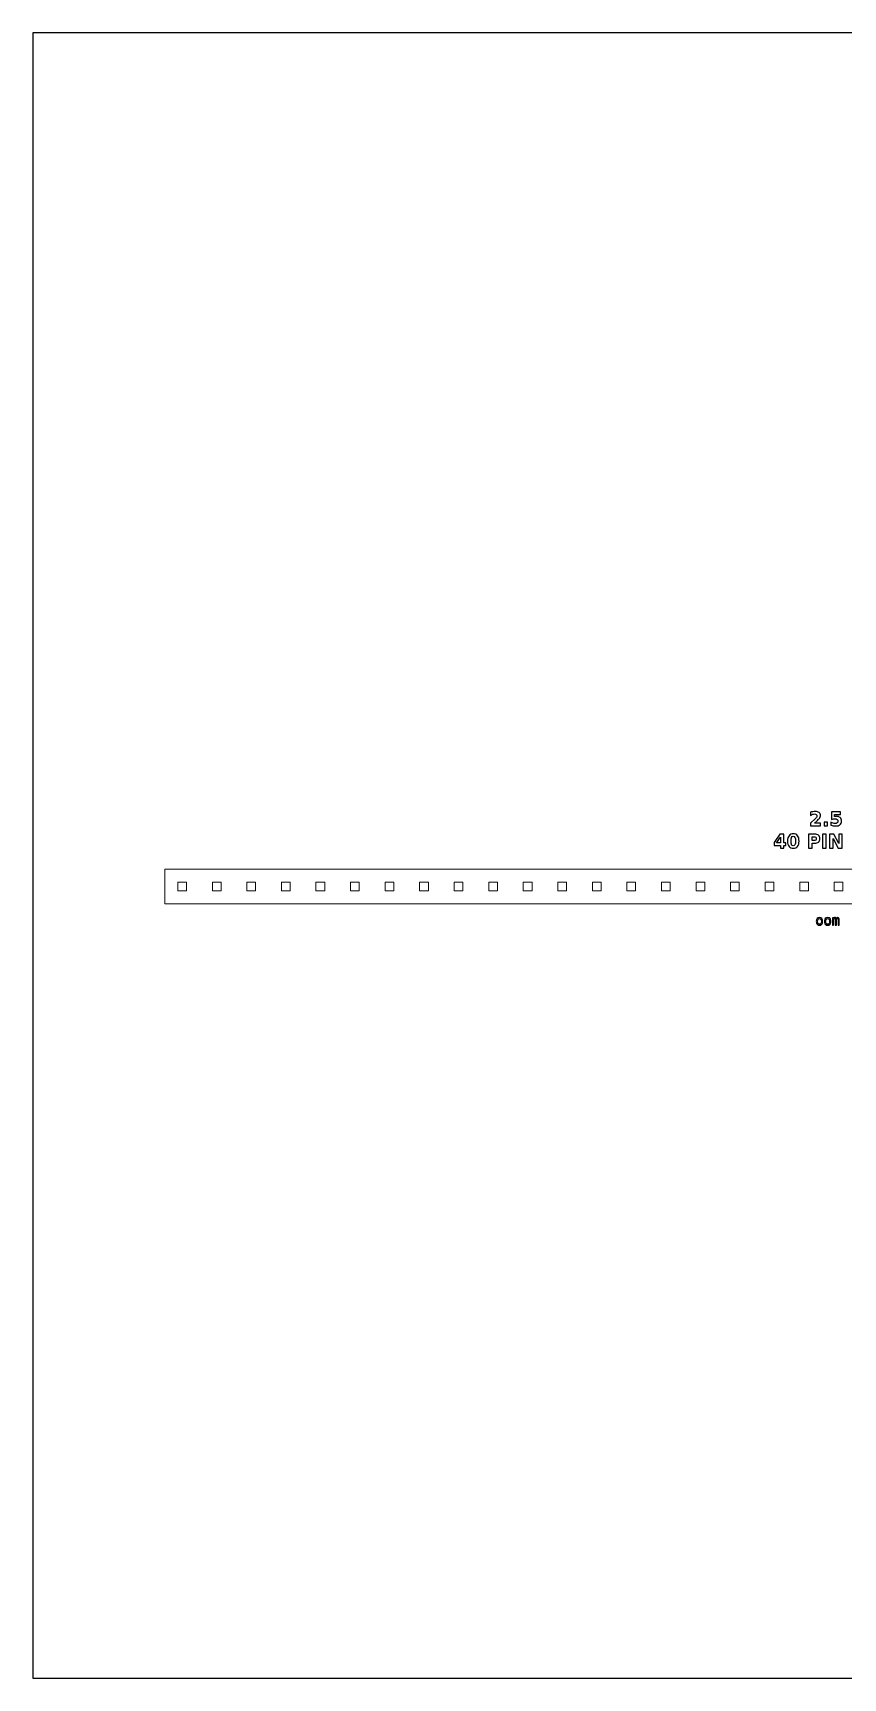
# Model space of a CAD drawing. Header units: centimetres. Extents: x -16.6 to -4.5, y -20.9 to -8.8.
# Drawn here: x -16.55 to -10.59, y -20.9 to -8.8 of the extents above; entities that cross this region are included whole.
import ezdxf

# ---------------------------------------------------------------- set-up
doc = ezdxf.new("R2010")
doc.units = ezdxf.units.CM
doc.header["$MEASUREMENT"] = 0
doc.layers.add('Layer 1', color=7, linetype='Continuous')

msp = doc.modelspace()

# ---------------------------------------------------------------- linework, layer by layer
at = {"layer": 'Layer 1', "color": 7}
msp.add_lwpolyline([(-16.55, -20.9), (-4.45, -20.9), (-4.45, -8.8), (-16.55, -8.8), (-16.55, -20.9)], close=True, dxfattribs=at)
at = {"layer": 'Layer 1', "color": 7, "lineweight": 20}
for points in [[(-15.58, -15.20555), (-5.42, -15.20555), (-5.42, -14.95155), (-15.58, -14.95155), (-15.58, -15.20555)], [(-15.485, -15.11055), (-15.421, -15.11055), (-15.421, -15.04655), (-15.485, -15.04655), (-15.485, -15.11055)], [(-15.231, -15.11055), (-15.167, -15.11055), (-15.167, -15.04655), (-15.231, -15.04655), (-15.231, -15.11055)], [(-14.977, -15.11055), (-14.913, -15.11055), (-14.913, -15.04655), (-14.977, -15.04655), (-14.977, -15.11055)], [(-14.723, -15.11055), (-14.659, -15.11055), (-14.659, -15.04655), (-14.723, -15.04655), (-14.723, -15.11055)], [(-14.469, -15.11055), (-14.405, -15.11055), (-14.405, -15.04655), (-14.469, -15.04655), (-14.469, -15.11055)], [(-14.215, -15.11055), (-14.151, -15.11055), (-14.151, -15.04655), (-14.215, -15.04655), (-14.215, -15.11055)], [(-13.961, -15.11055), (-13.897, -15.11055), (-13.897, -15.04655), (-13.961, -15.04655), (-13.961, -15.11055)], [(-13.707, -15.11055), (-13.643, -15.11055), (-13.643, -15.04655), (-13.707, -15.04655), (-13.707, -15.11055)], [(-13.453, -15.11055), (-13.389, -15.11055), (-13.389, -15.04655), (-13.453, -15.04655), (-13.453, -15.11055)], [(-13.199, -15.11055), (-13.135, -15.11055), (-13.135, -15.04655), (-13.199, -15.04655), (-13.199, -15.11055)], [(-12.945, -15.11055), (-12.881, -15.11055), (-12.881, -15.04655), (-12.945, -15.04655), (-12.945, -15.11055)], [(-12.691, -15.11055), (-12.627, -15.11055), (-12.627, -15.04655), (-12.691, -15.04655), (-12.691, -15.11055)], [(-12.437, -15.11055), (-12.373, -15.11055), (-12.373, -15.04655), (-12.437, -15.04655), (-12.437, -15.11055)], [(-12.183, -15.11055), (-12.119, -15.11055), (-12.119, -15.04655), (-12.183, -15.04655), (-12.183, -15.11055)], [(-11.929, -15.11055), (-11.865, -15.11055), (-11.865, -15.04655), (-11.929, -15.04655), (-11.929, -15.11055)], [(-11.675, -15.11055), (-11.611, -15.11055), (-11.611, -15.04655), (-11.675, -15.04655), (-11.675, -15.11055)], [(-11.421, -15.11055), (-11.357, -15.11055), (-11.357, -15.04655), (-11.421, -15.04655), (-11.421, -15.11055)], [(-11.167, -15.11055), (-11.103, -15.11055), (-11.103, -15.04655), (-11.167, -15.04655), (-11.167, -15.11055)], [(-10.913, -15.11055), (-10.849, -15.11055), (-10.849, -15.04655), (-10.913, -15.04655), (-10.913, -15.11055)], [(-10.659, -15.11055), (-10.595, -15.11055), (-10.595, -15.04655), (-10.659, -15.04655), (-10.659, -15.11055)]]:
    msp.add_lwpolyline(points, close=True, dxfattribs=at)
at = {"layer": 'Layer 1', "color": 250}
for points, knots in [([(-10.80502, -14.61152), (-10.80502, -14.61152), (-10.75974, -14.61152), (-10.75974, -14.61152), (-10.75974, -14.61152), (-10.75974, -14.61152), (-10.75974, -14.63102), (-10.75974, -14.63102), (-10.75974, -14.63102), (-10.75974, -14.63102), (-10.83451, -14.63102), (-10.83451, -14.63102), (-10.83451, -14.63102), (-10.83451, -14.63102), (-10.83451, -14.61152), (-10.83451, -14.61152), (-10.83451, -14.61152), (-10.83451, -14.61152), (-10.79695, -14.57839), (-10.79695, -14.57839), (-10.79695, -14.57839), (-10.79359, -14.57535), (-10.79112, -14.57239), (-10.78952, -14.5695), (-10.78952, -14.5695), (-10.7879, -14.5666), (-10.7871, -14.56359), (-10.7871, -14.56046), (-10.7871, -14.56046), (-10.7871, -14.55564), (-10.78872, -14.55176), (-10.79196, -14.54882), (-10.79196, -14.54882), (-10.79519, -14.54588), (-10.79949, -14.54443), (-10.80488, -14.54443), (-10.80488, -14.54443), (-10.80901, -14.54443), (-10.81353, -14.54532), (-10.81845, -14.54708), (-10.81845, -14.54708), (-10.82336, -14.54885), (-10.82863, -14.55148), (-10.83423, -14.55496), (-10.83423, -14.55496), (-10.83423, -14.55496), (-10.83423, -14.53236), (-10.83423, -14.53236), (-10.83423, -14.53236), (-10.82825, -14.53039), (-10.82235, -14.52888), (-10.81652, -14.52785), (-10.81652, -14.52785), (-10.81068, -14.52681), (-10.80497, -14.52629), (-10.79935, -14.52629), (-10.79935, -14.52629), (-10.78705, -14.52629), (-10.77748, -14.529), (-10.77066, -14.53443), (-10.77066, -14.53443), (-10.76384, -14.53984), (-10.76043, -14.54739), (-10.76043, -14.5571), (-10.76043, -14.5571), (-10.76043, -14.5627), (-10.76188, -14.56792), (-10.76478, -14.57277), (-10.76478, -14.57277), (-10.76767, -14.57761), (-10.77376, -14.5841), (-10.78303, -14.59224), (-10.78303, -14.59224), (-10.78303, -14.59224), (-10.80502, -14.61152), (-10.80502, -14.61152)], [0, 0, 0, 0, 0.05263158, 0.05263158, 0.05263158, 0.05263158, 0.10526316, 0.10526316, 0.10526316, 0.10526316, 0.15789474, 0.15789474, 0.15789474, 0.15789474, 0.21052632, 0.21052632, 0.21052632, 0.21052632, 0.26315789, 0.26315789, 0.26315789, 0.26315789, 0.31578947, 0.31578947, 0.31578947, 0.31578947, 0.36842105, 0.36842105, 0.36842105, 0.36842105, 0.42105263, 0.42105263, 0.42105263, 0.42105263, 0.47368421, 0.47368421, 0.47368421, 0.47368421, 0.52631579, 0.52631579, 0.52631579, 0.52631579, 0.57894737, 0.57894737, 0.57894737, 0.57894737, 0.63157895, 0.63157895, 0.63157895, 0.63157895, 0.68421053, 0.68421053, 0.68421053, 0.68421053, 0.73684211, 0.73684211, 0.73684211, 0.73684211, 0.78947368, 0.78947368, 0.78947368, 0.78947368, 0.84210526, 0.84210526, 0.84210526, 0.84210526, 0.89473684, 0.89473684, 0.89473684, 0.89473684, 0.94736842, 0.94736842, 0.94736842, 0.94736842, 1, 1, 1, 1]), ([(-10.7331, -14.60435), (-10.7331, -14.60435), (-10.70828, -14.60435), (-10.70828, -14.60435), (-10.70828, -14.60435), (-10.70828, -14.60435), (-10.70828, -14.63102), (-10.70828, -14.63102), (-10.70828, -14.63102), (-10.70828, -14.63102), (-10.7331, -14.63102), (-10.7331, -14.63102), (-10.7331, -14.63102), (-10.7331, -14.63102), (-10.7331, -14.60435), (-10.7331, -14.60435)], [0, 0, 0, 0, 0.25, 0.25, 0.25, 0.25, 0.5, 0.5, 0.5, 0.5, 0.75, 0.75, 0.75, 0.75, 1, 1, 1, 1]), ([(-10.67893, -14.52815), (-10.67893, -14.52815), (-10.61299, -14.52815), (-10.61299, -14.52815), (-10.61299, -14.52815), (-10.61299, -14.52815), (-10.61299, -14.54765), (-10.61299, -14.54765), (-10.61299, -14.54765), (-10.61299, -14.54765), (-10.65779, -14.54765), (-10.65779, -14.54765), (-10.65779, -14.54765), (-10.65779, -14.54765), (-10.65779, -14.56357), (-10.65779, -14.56357), (-10.65779, -14.56357), (-10.65577, -14.56303), (-10.65374, -14.56261), (-10.6517, -14.5623), (-10.6517, -14.5623), (-10.64965, -14.56199), (-10.64751, -14.56185), (-10.64532, -14.56185), (-10.64532, -14.56185), (-10.63277, -14.56185), (-10.62301, -14.56498), (-10.61602, -14.57126), (-10.61602, -14.57126), (-10.60904, -14.57752), (-10.60556, -14.58626), (-10.60556, -14.59746), (-10.60556, -14.59746), (-10.60556, -14.60858), (-10.60937, -14.61729), (-10.61696, -14.62359), (-10.61696, -14.62359), (-10.62456, -14.62987), (-10.63512, -14.63302), (-10.64862, -14.63302), (-10.64862, -14.63302), (-10.65445, -14.63302), (-10.66024, -14.63245), (-10.66595, -14.63133), (-10.66595, -14.63133), (-10.67167, -14.6302), (-10.67736, -14.6285), (-10.683, -14.6262), (-10.683, -14.6262), (-10.683, -14.6262), (-10.683, -14.60531), (-10.683, -14.60531), (-10.683, -14.60531), (-10.6774, -14.60854), (-10.67209, -14.61094), (-10.66706, -14.61253), (-10.66706, -14.61253), (-10.66202, -14.61416), (-10.65727, -14.61496), (-10.65283, -14.61496), (-10.65283, -14.61496), (-10.64638, -14.61496), (-10.64133, -14.61338), (-10.63763, -14.61023), (-10.63763, -14.61023), (-10.63394, -14.6071), (-10.63208, -14.60285), (-10.63208, -14.59746), (-10.63208, -14.59746), (-10.63208, -14.59205), (-10.63394, -14.58779), (-10.63763, -14.58467), (-10.63763, -14.58467), (-10.64133, -14.58154), (-10.64638, -14.57999), (-10.65283, -14.57999), (-10.65283, -14.57999), (-10.65664, -14.57999), (-10.66071, -14.58048), (-10.66501, -14.58147), (-10.66501, -14.58147), (-10.66934, -14.58245), (-10.67397, -14.58398), (-10.67893, -14.58605), (-10.67893, -14.58605), (-10.67893, -14.58605), (-10.67893, -14.52815), (-10.67893, -14.52815)], [0, 0, 0, 0, 0.04545455, 0.04545455, 0.04545455, 0.04545455, 0.09090909, 0.09090909, 0.09090909, 0.09090909, 0.13636364, 0.13636364, 0.13636364, 0.13636364, 0.18181818, 0.18181818, 0.18181818, 0.18181818, 0.22727273, 0.22727273, 0.22727273, 0.22727273, 0.27272727, 0.27272727, 0.27272727, 0.27272727, 0.31818182, 0.31818182, 0.31818182, 0.31818182, 0.36363636, 0.36363636, 0.36363636, 0.36363636, 0.40909091, 0.40909091, 0.40909091, 0.40909091, 0.45454545, 0.45454545, 0.45454545, 0.45454545, 0.5, 0.5, 0.5, 0.5, 0.54545455, 0.54545455, 0.54545455, 0.54545455, 0.59090909, 0.59090909, 0.59090909, 0.59090909, 0.63636364, 0.63636364, 0.63636364, 0.63636364, 0.68181818, 0.68181818, 0.68181818, 0.68181818, 0.72727273, 0.72727273, 0.72727273, 0.72727273, 0.77272727, 0.77272727, 0.77272727, 0.77272727, 0.81818182, 0.81818182, 0.81818182, 0.81818182, 0.86363636, 0.86363636, 0.86363636, 0.86363636, 0.90909091, 0.90909091, 0.90909091, 0.90909091, 0.95454545, 0.95454545, 0.95454545, 0.95454545, 1, 1, 1, 1]), ([(-11.0597, -14.6924), (-11.0597, -14.6924), (-11.0302, -14.6924), (-11.0302, -14.6924), (-11.0302, -14.6924), (-11.0302, -14.6924), (-11.0302, -14.75731), (-11.0302, -14.75731), (-11.0302, -14.75731), (-11.0302, -14.75731), (-11.01553, -14.75731), (-11.01553, -14.75731), (-11.01553, -14.75731), (-11.01553, -14.75731), (-11.01553, -14.77653), (-11.01553, -14.77653), (-11.01553, -14.77653), (-11.01553, -14.77653), (-11.0302, -14.77653), (-11.0302, -14.77653), (-11.0302, -14.77653), (-11.0302, -14.77653), (-11.0302, -14.79527), (-11.0302, -14.79527), (-11.0302, -14.79527), (-11.0302, -14.79527), (-11.05527, -14.79527), (-11.05527, -14.79527), (-11.05527, -14.79527), (-11.05527, -14.79527), (-11.05527, -14.77653), (-11.05527, -14.77653), (-11.05527, -14.77653), (-11.05527, -14.77653), (-11.1009, -14.77653), (-11.1009, -14.77653), (-11.1009, -14.77653), (-11.1009, -14.77653), (-11.1009, -14.75378), (-11.1009, -14.75378), (-11.1009, -14.75378), (-11.1009, -14.75378), (-11.0597, -14.6924), (-11.0597, -14.6924)], [0, 0, 0, 0, 0.09090909, 0.09090909, 0.09090909, 0.09090909, 0.18181818, 0.18181818, 0.18181818, 0.18181818, 0.27272727, 0.27272727, 0.27272727, 0.27272727, 0.36363636, 0.36363636, 0.36363636, 0.36363636, 0.45454545, 0.45454545, 0.45454545, 0.45454545, 0.54545455, 0.54545455, 0.54545455, 0.54545455, 0.63636364, 0.63636364, 0.63636364, 0.63636364, 0.72727273, 0.72727273, 0.72727273, 0.72727273, 0.81818182, 0.81818182, 0.81818182, 0.81818182, 0.90909091, 0.90909091, 0.90909091, 0.90909091, 1, 1, 1, 1]), ([(-11.05527, -14.71425), (-11.05527, -14.71425), (-11.08437, -14.75731), (-11.08437, -14.75731), (-11.08437, -14.75731), (-11.08437, -14.75731), (-11.05527, -14.75731), (-11.05527, -14.75731), (-11.05527, -14.75731), (-11.05527, -14.75731), (-11.05527, -14.71425), (-11.05527, -14.71425)], [0, 0, 0, 0, 0.33333333, 0.33333333, 0.33333333, 0.33333333, 0.66666667, 0.66666667, 0.66666667, 0.66666667, 1, 1, 1, 1]), ([(-10.91762, -14.74393), (-10.91762, -14.76098), (-10.92129, -14.77413), (-10.92865, -14.78339), (-10.92865, -14.78339), (-10.93599, -14.79264), (-10.94643, -14.79727), (-10.95993, -14.79727), (-10.95993, -14.79727), (-10.97348, -14.79727), (-10.98394, -14.79264), (-10.99128, -14.78339), (-10.99128, -14.78339), (-10.99864, -14.77413), (-11.00231, -14.76098), (-11.00231, -14.74393), (-11.00231, -14.74393), (-11.00231, -14.72686), (-10.99864, -14.71368), (-10.99128, -14.70442), (-10.99128, -14.70442), (-10.98394, -14.69518), (-10.97348, -14.69054), (-10.95993, -14.69054), (-10.95993, -14.69054), (-10.94643, -14.69054), (-10.93599, -14.69518), (-10.92865, -14.70442), (-10.92865, -14.70442), (-10.92129, -14.71368), (-10.91762, -14.72686), (-10.91762, -14.74393)], [0, 0, 0, 0, 0.125, 0.125, 0.125, 0.125, 0.25, 0.25, 0.25, 0.25, 0.375, 0.375, 0.375, 0.375, 0.5, 0.5, 0.5, 0.5, 0.625, 0.625, 0.625, 0.625, 0.75, 0.75, 0.75, 0.75, 0.875, 0.875, 0.875, 0.875, 1, 1, 1, 1]), ([(-10.94415, -14.74374), (-10.94415, -14.73088), (-10.94535, -14.72182), (-10.94777, -14.71655), (-10.94777, -14.71655), (-10.95017, -14.71131), (-10.95424, -14.70868), (-10.95993, -14.70868), (-10.95993, -14.70868), (-10.96562, -14.70868), (-10.96969, -14.71131), (-10.97214, -14.71655), (-10.97214, -14.71655), (-10.97456, -14.72182), (-10.97578, -14.73088), (-10.97578, -14.74374), (-10.97578, -14.74374), (-10.97578, -14.75672), (-10.97456, -14.7659), (-10.97214, -14.77121), (-10.97214, -14.77121), (-10.96969, -14.77655), (-10.96562, -14.77921), (-10.95993, -14.77921), (-10.95993, -14.77921), (-10.95429, -14.77921), (-10.95024, -14.77655), (-10.94779, -14.77121), (-10.94779, -14.77121), (-10.94537, -14.7659), (-10.94415, -14.75672), (-10.94415, -14.74374)], [0, 0, 0, 0, 0.125, 0.125, 0.125, 0.125, 0.25, 0.25, 0.25, 0.25, 0.375, 0.375, 0.375, 0.375, 0.5, 0.5, 0.5, 0.5, 0.625, 0.625, 0.625, 0.625, 0.75, 0.75, 0.75, 0.75, 0.875, 0.875, 0.875, 0.875, 1, 1, 1, 1]), ([(-10.84878, -14.6924), (-10.84878, -14.6924), (-10.80476, -14.6924), (-10.80476, -14.6924), (-10.80476, -14.6924), (-10.79166, -14.6924), (-10.78161, -14.69532), (-10.7746, -14.70113), (-10.7746, -14.70113), (-10.7676, -14.70694), (-10.76409, -14.71521), (-10.76409, -14.72596), (-10.76409, -14.72596), (-10.76409, -14.73673), (-10.7676, -14.74503), (-10.7746, -14.75084), (-10.7746, -14.75084), (-10.78161, -14.75665), (-10.79166, -14.75957), (-10.80476, -14.75957), (-10.80476, -14.75957), (-10.80476, -14.75957), (-10.82225, -14.75957), (-10.82225, -14.75957), (-10.82225, -14.75957), (-10.82225, -14.75957), (-10.82225, -14.79527), (-10.82225, -14.79527), (-10.82225, -14.79527), (-10.82225, -14.79527), (-10.84878, -14.79527), (-10.84878, -14.79527), (-10.84878, -14.79527), (-10.84878, -14.79527), (-10.84878, -14.6924), (-10.84878, -14.6924)], [0, 0, 0, 0, 0.11111111, 0.11111111, 0.11111111, 0.11111111, 0.22222222, 0.22222222, 0.22222222, 0.22222222, 0.33333333, 0.33333333, 0.33333333, 0.33333333, 0.44444444, 0.44444444, 0.44444444, 0.44444444, 0.55555556, 0.55555556, 0.55555556, 0.55555556, 0.66666667, 0.66666667, 0.66666667, 0.66666667, 0.77777778, 0.77777778, 0.77777778, 0.77777778, 0.88888889, 0.88888889, 0.88888889, 0.88888889, 1, 1, 1, 1]), ([(-10.82225, -14.71162), (-10.82225, -14.71162), (-10.82225, -14.74035), (-10.82225, -14.74035), (-10.82225, -14.74035), (-10.82225, -14.74035), (-10.80758, -14.74035), (-10.80758, -14.74035), (-10.80758, -14.74035), (-10.80243, -14.74035), (-10.79845, -14.73911), (-10.79565, -14.73659), (-10.79565, -14.73659), (-10.79285, -14.7341), (-10.79144, -14.73055), (-10.79144, -14.72596), (-10.79144, -14.72596), (-10.79144, -14.72135), (-10.79285, -14.71782), (-10.79565, -14.71533), (-10.79565, -14.71533), (-10.79845, -14.71286), (-10.80243, -14.71162), (-10.80758, -14.71162), (-10.80758, -14.71162), (-10.80758, -14.71162), (-10.82225, -14.71162), (-10.82225, -14.71162)], [0, 0, 0, 0, 0.14285714, 0.14285714, 0.14285714, 0.14285714, 0.28571429, 0.28571429, 0.28571429, 0.28571429, 0.42857143, 0.42857143, 0.42857143, 0.42857143, 0.57142857, 0.57142857, 0.57142857, 0.57142857, 0.71428571, 0.71428571, 0.71428571, 0.71428571, 0.85714286, 0.85714286, 0.85714286, 0.85714286, 1, 1, 1, 1]), ([(-10.74537, -14.6924), (-10.74537, -14.6924), (-10.71884, -14.6924), (-10.71884, -14.6924), (-10.71884, -14.6924), (-10.71884, -14.6924), (-10.71884, -14.79527), (-10.71884, -14.79527), (-10.71884, -14.79527), (-10.71884, -14.79527), (-10.74537, -14.79527), (-10.74537, -14.79527), (-10.74537, -14.79527), (-10.74537, -14.79527), (-10.74537, -14.6924), (-10.74537, -14.6924)], [0, 0, 0, 0, 0.25, 0.25, 0.25, 0.25, 0.5, 0.5, 0.5, 0.5, 0.75, 0.75, 0.75, 0.75, 1, 1, 1, 1]), ([(-10.69288, -14.6924), (-10.69288, -14.6924), (-10.66325, -14.6924), (-10.66325, -14.6924), (-10.66325, -14.6924), (-10.66325, -14.6924), (-10.62583, -14.76296), (-10.62583, -14.76296), (-10.62583, -14.76296), (-10.62583, -14.76296), (-10.62583, -14.6924), (-10.62583, -14.6924), (-10.62583, -14.6924), (-10.62583, -14.6924), (-10.60069, -14.6924), (-10.60069, -14.6924), (-10.60069, -14.6924), (-10.60069, -14.6924), (-10.60069, -14.79527), (-10.60069, -14.79527), (-10.60069, -14.79527), (-10.60069, -14.79527), (-10.63032, -14.79527), (-10.63032, -14.79527), (-10.63032, -14.79527), (-10.63032, -14.79527), (-10.66774, -14.72471), (-10.66774, -14.72471), (-10.66774, -14.72471), (-10.66774, -14.72471), (-10.66774, -14.79527), (-10.66774, -14.79527), (-10.66774, -14.79527), (-10.66774, -14.79527), (-10.69288, -14.79527), (-10.69288, -14.79527), (-10.69288, -14.79527), (-10.69288, -14.79527), (-10.69288, -14.6924), (-10.69288, -14.6924)], [0, 0, 0, 0, 0.1, 0.1, 0.1, 0.1, 0.2, 0.2, 0.2, 0.2, 0.3, 0.3, 0.3, 0.3, 0.4, 0.4, 0.4, 0.4, 0.5, 0.5, 0.5, 0.5, 0.6, 0.6, 0.6, 0.6, 0.7, 0.7, 0.7, 0.7, 0.8, 0.8, 0.8, 0.8, 0.9, 0.9, 0.9, 0.9, 1, 1, 1, 1]), ([(-10.76772, -15.30616), (-10.76014, -15.30616), (-10.75434, -15.30861), (-10.75032, -15.31353), (-10.75032, -15.31353), (-10.7463, -15.31845), (-10.74429, -15.32557), (-10.74429, -15.33487), (-10.74429, -15.33487), (-10.74429, -15.34422), (-10.74629, -15.35134), (-10.75029, -15.35624), (-10.75029, -15.35624), (-10.75431, -15.36114), (-10.76011, -15.36359), (-10.76772, -15.36359), (-10.76772, -15.36359), (-10.77532, -15.36359), (-10.78111, -15.36114), (-10.78513, -15.35624), (-10.78513, -15.35624), (-10.78913, -15.35134), (-10.79113, -15.34422), (-10.79113, -15.33487), (-10.79113, -15.33487), (-10.79113, -15.32557), (-10.78913, -15.31845), (-10.78513, -15.31353), (-10.78513, -15.31353), (-10.78111, -15.30861), (-10.77532, -15.30616), (-10.76772, -15.30616)], [0, 0, 0, 0, 0.125, 0.125, 0.125, 0.125, 0.25, 0.25, 0.25, 0.25, 0.375, 0.375, 0.375, 0.375, 0.5, 0.5, 0.5, 0.5, 0.625, 0.625, 0.625, 0.625, 0.75, 0.75, 0.75, 0.75, 0.875, 0.875, 0.875, 0.875, 1, 1, 1, 1]), ([(-10.76772, -15.31378), (-10.77229, -15.31378), (-10.77574, -15.31555), (-10.77809, -15.3191), (-10.77809, -15.3191), (-10.78044, -15.32265), (-10.78161, -15.32792), (-10.78161, -15.33487), (-10.78161, -15.33487), (-10.78161, -15.3418), (-10.78044, -15.34705), (-10.77809, -15.35062), (-10.77809, -15.35062), (-10.77574, -15.35419), (-10.77229, -15.35597), (-10.76772, -15.35597), (-10.76772, -15.35597), (-10.76314, -15.35597), (-10.75967, -15.35419), (-10.75732, -15.35062), (-10.75732, -15.35062), (-10.75497, -15.34705), (-10.75381, -15.3418), (-10.75381, -15.33487), (-10.75381, -15.33487), (-10.75381, -15.32792), (-10.75497, -15.32265), (-10.75732, -15.3191), (-10.75732, -15.3191), (-10.75967, -15.31555), (-10.76314, -15.31378), (-10.76772, -15.31378)], [0, 0, 0, 0, 0.125, 0.125, 0.125, 0.125, 0.25, 0.25, 0.25, 0.25, 0.375, 0.375, 0.375, 0.375, 0.5, 0.5, 0.5, 0.5, 0.625, 0.625, 0.625, 0.625, 0.75, 0.75, 0.75, 0.75, 0.875, 0.875, 0.875, 0.875, 1, 1, 1, 1]), ([(-10.70751, -15.30616), (-10.69993, -15.30616), (-10.69413, -15.30861), (-10.69011, -15.31353), (-10.69011, -15.31353), (-10.68609, -15.31845), (-10.68408, -15.32557), (-10.68408, -15.33487), (-10.68408, -15.33487), (-10.68408, -15.34422), (-10.68608, -15.35134), (-10.69008, -15.35624), (-10.69008, -15.35624), (-10.6941, -15.36114), (-10.6999, -15.36359), (-10.70751, -15.36359), (-10.70751, -15.36359), (-10.71511, -15.36359), (-10.7209, -15.36114), (-10.72492, -15.35624), (-10.72492, -15.35624), (-10.72892, -15.35134), (-10.73092, -15.34422), (-10.73092, -15.33487), (-10.73092, -15.33487), (-10.73092, -15.32557), (-10.72892, -15.31845), (-10.72492, -15.31353), (-10.72492, -15.31353), (-10.7209, -15.30861), (-10.71511, -15.30616), (-10.70751, -15.30616)], [0, 0, 0, 0, 0.125, 0.125, 0.125, 0.125, 0.25, 0.25, 0.25, 0.25, 0.375, 0.375, 0.375, 0.375, 0.5, 0.5, 0.5, 0.5, 0.625, 0.625, 0.625, 0.625, 0.75, 0.75, 0.75, 0.75, 0.875, 0.875, 0.875, 0.875, 1, 1, 1, 1]), ([(-10.70751, -15.31378), (-10.71208, -15.31378), (-10.71553, -15.31555), (-10.71788, -15.3191), (-10.71788, -15.3191), (-10.72023, -15.32265), (-10.7214, -15.32792), (-10.7214, -15.33487), (-10.7214, -15.33487), (-10.7214, -15.3418), (-10.72023, -15.34705), (-10.71788, -15.35062), (-10.71788, -15.35062), (-10.71553, -15.35419), (-10.71208, -15.35597), (-10.70751, -15.35597), (-10.70751, -15.35597), (-10.70293, -15.35597), (-10.69946, -15.35419), (-10.69711, -15.35062), (-10.69711, -15.35062), (-10.69476, -15.34705), (-10.6936, -15.3418), (-10.6936, -15.33487), (-10.6936, -15.33487), (-10.6936, -15.32792), (-10.69476, -15.32265), (-10.69711, -15.3191), (-10.69711, -15.3191), (-10.69946, -15.31555), (-10.70293, -15.31378), (-10.70751, -15.31378)], [0, 0, 0, 0, 0.125, 0.125, 0.125, 0.125, 0.25, 0.25, 0.25, 0.25, 0.375, 0.375, 0.375, 0.375, 0.5, 0.5, 0.5, 0.5, 0.625, 0.625, 0.625, 0.625, 0.75, 0.75, 0.75, 0.75, 0.875, 0.875, 0.875, 0.875, 1, 1, 1, 1]), ([(-10.64439, -15.31305), (-10.64329, -15.3107), (-10.64187, -15.30896), (-10.64015, -15.30785), (-10.64015, -15.30785), (-10.63845, -15.30673), (-10.63639, -15.30616), (-10.63399, -15.30616), (-10.63399, -15.30616), (-10.62959, -15.30616), (-10.62648, -15.30786), (-10.62468, -15.31126), (-10.62468, -15.31126), (-10.62287, -15.31467), (-10.62197, -15.32107), (-10.62197, -15.33048), (-10.62197, -15.33048), (-10.62197, -15.33048), (-10.62197, -15.36217), (-10.62197, -15.36217), (-10.62197, -15.36217), (-10.62197, -15.36217), (-10.63017, -15.36217), (-10.63017, -15.36217), (-10.63017, -15.36217), (-10.63017, -15.36217), (-10.63017, -15.33087), (-10.63017, -15.33087), (-10.63017, -15.33087), (-10.63017, -15.32315), (-10.6306, -15.31837), (-10.63147, -15.31648), (-10.63147, -15.31648), (-10.63232, -15.31462), (-10.6339, -15.31368), (-10.63619, -15.31368), (-10.63619, -15.31368), (-10.63879, -15.31368), (-10.64057, -15.31468), (-10.64154, -15.31668), (-10.64154, -15.31668), (-10.64249, -15.31868), (-10.64297, -15.32342), (-10.64297, -15.33087), (-10.64297, -15.33087), (-10.64297, -15.33087), (-10.64297, -15.36217), (-10.64297, -15.36217), (-10.64297, -15.36217), (-10.64297, -15.36217), (-10.65117, -15.36217), (-10.65117, -15.36217), (-10.65117, -15.36217), (-10.65117, -15.36217), (-10.65117, -15.33087), (-10.65117, -15.33087), (-10.65117, -15.33087), (-10.65117, -15.32305), (-10.65164, -15.31823), (-10.65257, -15.31642), (-10.65257, -15.31642), (-10.65349, -15.3146), (-10.65515, -15.31368), (-10.65757, -15.31368), (-10.65757, -15.31368), (-10.65995, -15.31368), (-10.66161, -15.31468), (-10.66252, -15.31668), (-10.66252, -15.31668), (-10.66346, -15.31868), (-10.66392, -15.32342), (-10.66392, -15.33087), (-10.66392, -15.33087), (-10.66392, -15.33087), (-10.66392, -15.36217), (-10.66392, -15.36217), (-10.66392, -15.36217), (-10.66392, -15.36217), (-10.67207, -15.36217), (-10.67207, -15.36217), (-10.67207, -15.36217), (-10.67207, -15.36217), (-10.67207, -15.30748), (-10.67207, -15.30748), (-10.67207, -15.30748), (-10.67207, -15.30748), (-10.66392, -15.30748), (-10.66392, -15.30748), (-10.66392, -15.30748), (-10.66392, -15.30748), (-10.66392, -15.31216), (-10.66392, -15.31216), (-10.66392, -15.31216), (-10.66286, -15.31021), (-10.66151, -15.30873), (-10.65989, -15.3077), (-10.65989, -15.3077), (-10.65829, -15.30668), (-10.65645, -15.30616), (-10.6544, -15.30616), (-10.6544, -15.30616), (-10.65192, -15.30616), (-10.64987, -15.30673), (-10.64822, -15.30786), (-10.64822, -15.30786), (-10.64657, -15.30901), (-10.6453, -15.31073), (-10.64439, -15.31305)], [0, 0, 0, 0, 0.03703704, 0.03703704, 0.03703704, 0.03703704, 0.07407407, 0.07407407, 0.07407407, 0.07407407, 0.11111111, 0.11111111, 0.11111111, 0.11111111, 0.14814815, 0.14814815, 0.14814815, 0.14814815, 0.18518519, 0.18518519, 0.18518519, 0.18518519, 0.22222222, 0.22222222, 0.22222222, 0.22222222, 0.25925926, 0.25925926, 0.25925926, 0.25925926, 0.2962963, 0.2962963, 0.2962963, 0.2962963, 0.33333333, 0.33333333, 0.33333333, 0.33333333, 0.37037037, 0.37037037, 0.37037037, 0.37037037, 0.40740741, 0.40740741, 0.40740741, 0.40740741, 0.44444444, 0.44444444, 0.44444444, 0.44444444, 0.48148148, 0.48148148, 0.48148148, 0.48148148, 0.51851852, 0.51851852, 0.51851852, 0.51851852, 0.55555556, 0.55555556, 0.55555556, 0.55555556, 0.59259259, 0.59259259, 0.59259259, 0.59259259, 0.62962963, 0.62962963, 0.62962963, 0.62962963, 0.66666667, 0.66666667, 0.66666667, 0.66666667, 0.7037037, 0.7037037, 0.7037037, 0.7037037, 0.74074074, 0.74074074, 0.74074074, 0.74074074, 0.77777778, 0.77777778, 0.77777778, 0.77777778, 0.81481481, 0.81481481, 0.81481481, 0.81481481, 0.85185185, 0.85185185, 0.85185185, 0.85185185, 0.88888889, 0.88888889, 0.88888889, 0.88888889, 0.92592593, 0.92592593, 0.92592593, 0.92592593, 0.96296296, 0.96296296, 0.96296296, 0.96296296, 1, 1, 1, 1])]:
    msp.add_open_spline(points, degree=3, knots=knots, dxfattribs=at)

doc.saveas('drawing.dxf')
